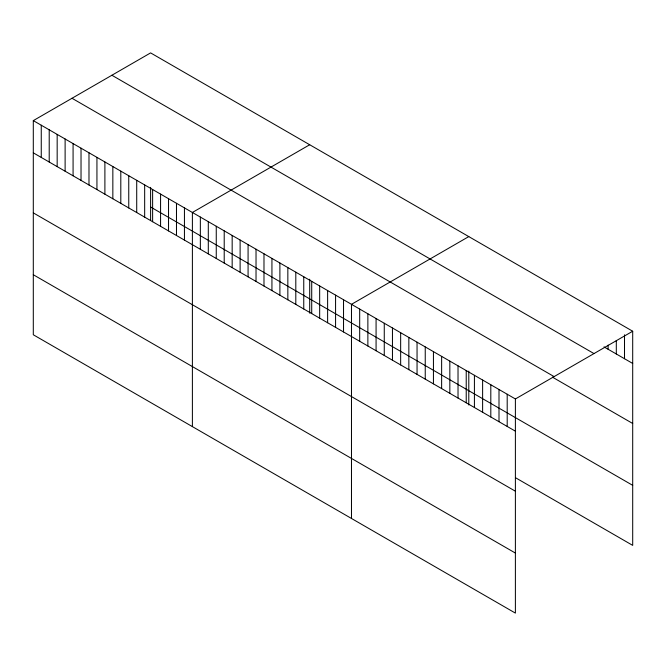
<?xml version="1.0" encoding="UTF-8"?>
<svg xmlns="http://www.w3.org/2000/svg" width="666" height="666" viewBox="0 0 666 666"><rect width="100%" height="100%" fill="white"/><g stroke="black" fill="none" stroke-linecap="round" stroke-linejoin="round"><path stroke-width="1" d="M33.3 120.621L515.392 398.959L515.392 613.103L33.3 334.765L33.3 120.621L150.608 52.897L632.7 331.235L632.7 545.379L515.501 477.713M309.698 144.747L192.391 212.471L192.391 426.615M468.789 236.596L351.481 304.329L351.481 518.464M515.392 398.959L632.7 331.235M604.012 346.886L632.7 363.453M111.896 75.25L593.989 353.579M72.011 98.277L554.104 376.606M552.38 377.114L632.7 423.484M150.608 207.009L632.7 485.339M33.3 152.839L515.392 431.177M33.3 212.879L515.392 491.208M33.3 274.733L515.392 553.063M624.508 334.815L624.508 358.716M616.308 340.476L616.308 353.987M608.116 345.096L608.116 349.259M507.201 394.23L507.201 426.448M499 389.493L499 421.711M490.809 384.765L490.809 416.983M482.617 380.036L482.617 412.246M474.417 375.299L474.417 407.517M468.789 371.07L468.789 405.003M466.225 370.571L466.225 402.788M458.025 365.834L458.025 398.052M449.833 361.105L449.833 393.323M441.633 356.377L441.633 388.594M433.441 351.64L433.441 383.857M425.241 346.911L425.241 379.129M417.049 342.182L417.049 374.392M408.849 337.446L408.849 369.663M400.657 332.717L400.657 364.935M392.457 327.98L392.457 360.198M384.265 323.251L384.265 355.469M376.074 318.523L376.074 350.741M367.873 313.786L367.873 346.004M359.682 309.057L359.682 341.275M343.531 299.733L343.531 331.951M335.572 295.138L335.572 327.356M327.622 290.551L327.622 322.76M319.663 285.955L319.663 318.173M311.713 281.36L311.713 313.578M309.698 279.22L309.698 313.153M303.754 276.773L303.754 308.991M295.804 272.178L295.804 304.395M287.845 267.582L287.845 299.8M279.895 262.995L279.895 295.213M271.936 258.4L271.936 290.617M263.986 253.804L263.986 286.022M256.027 249.217L256.027 281.435M248.077 244.622L248.077 276.84M240.118 240.026L240.118 272.244M232.168 235.439L232.168 267.657M224.209 230.844L224.209 263.062M216.259 226.249L216.259 258.466M208.3 221.661L208.3 253.879M200.349 217.066L200.349 249.284M184.44 207.884L184.44 240.101M176.482 203.288L176.482 235.506M168.531 198.693L168.531 230.911M160.573 194.106L160.573 226.323M152.622 189.51L152.622 221.728M150.608 187.371L150.608 220.346M144.664 184.923L144.664 217.133M136.713 180.328L136.713 212.546M128.754 175.732L128.754 207.95M120.804 171.145L120.804 203.355M112.845 166.55L112.845 198.768M104.895 161.955L104.895 194.172M96.936 157.367L96.936 189.577M88.986 152.772L88.986 184.99M81.027 148.177L81.027 180.394M73.077 143.59L73.077 175.807M65.118 138.994L65.118 171.212M57.168 134.399L57.168 166.617M49.209 129.812L49.209 162.029M41.259 125.216L41.259 157.434"/></g></svg>
